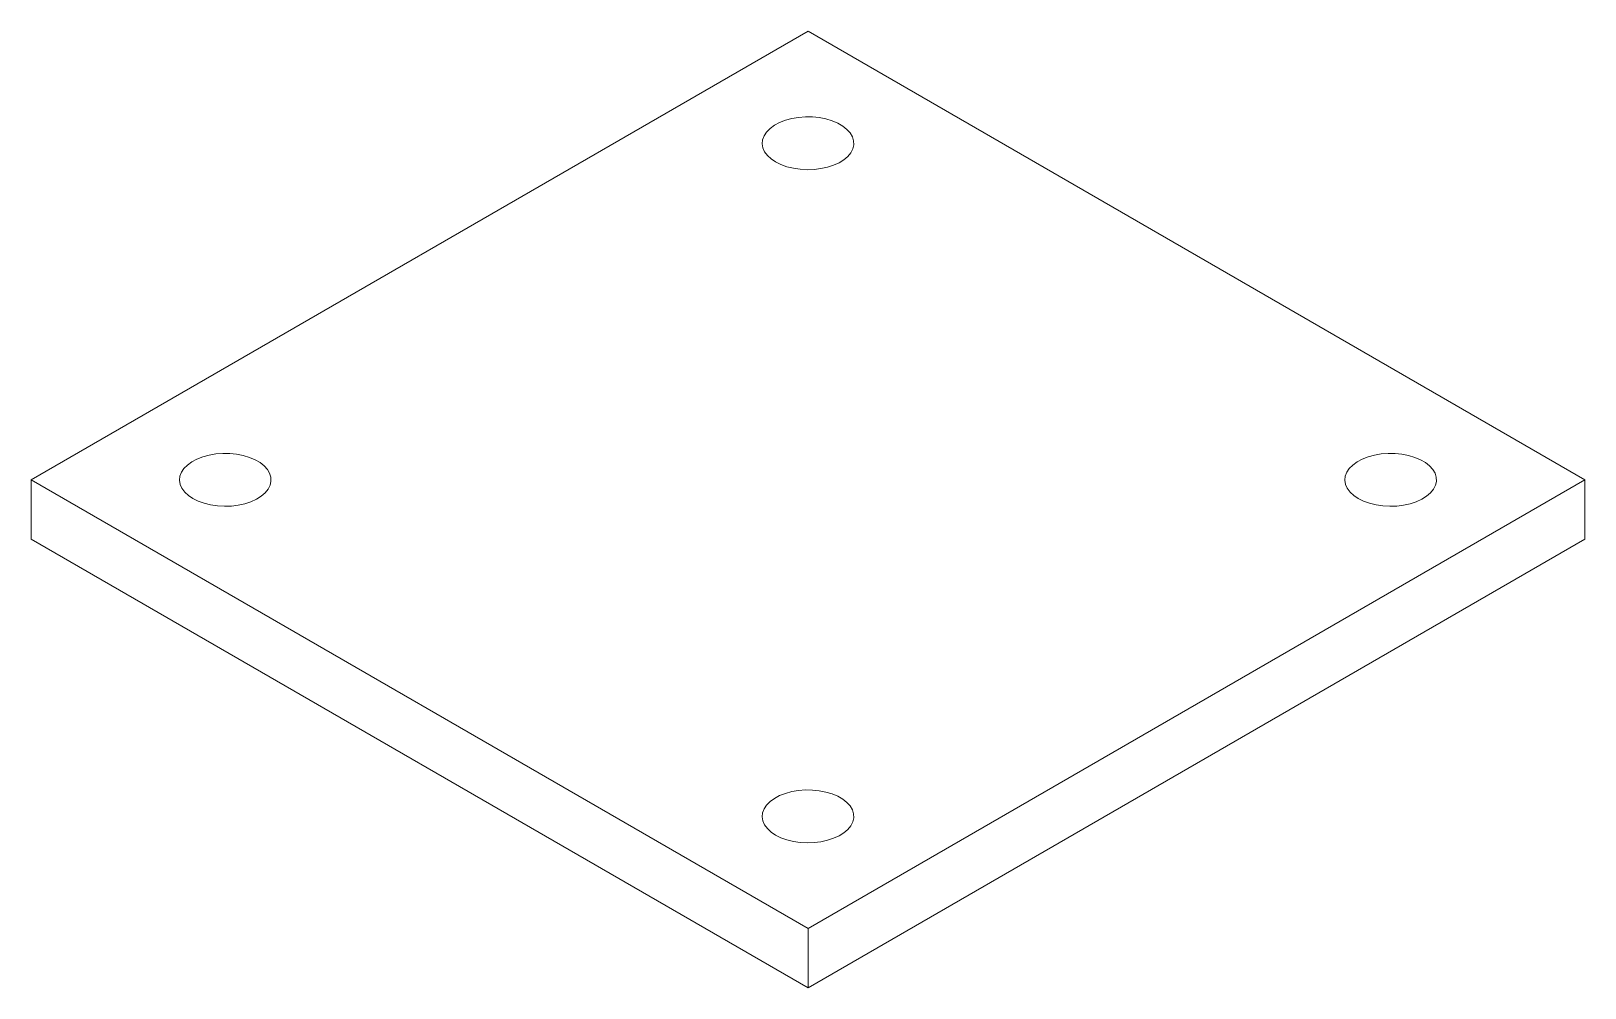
# Paper-space layout '_Isométrique' of a CAD drawing. Header units: millimetres, sheet in inches. Extents: x -17 to 17, y -9.8 to 11.1.
import ezdxf

# ---------------------------------------------------------------- set-up
doc = ezdxf.new("R2010")
doc.units = ezdxf.units.MM

psp = doc.layouts.new('_Isométrique')

# ---------------------------------------------------------------- linework, layer by layer
at = {"color": 7, "linetype": 'Continuous', "lineweight": 15}
for p, q in [((0, 11.093), (-16.971, 1.296)), ((16.971, 1.296), (0, 11.093)), ((-16.971, 1.296), (0, -8.501)), ((-16.971, 1.296), (-16.971, 0)), ((0, -8.501), (16.971, 1.296)), ((16.971, 1.296), (16.971, 0)), ((-16.971, 0), (0, -9.797)), ((0, -9.797), (16.971, 0)), ((0, -8.501), (0, -9.797))]:
    psp.add_line(p, q, dxfattribs=at)
at = {"color": 7, "linetype": 'Continuous', "lineweight": 15, "flags": 128}
for points in [[(-0.707, 8.236), (-0.591, 8.178), (-0.461, 8.132), (-0.32, 8.097), (-0.172, 8.075), (-0.019, 8.067), (0.134, 8.072), (0.283, 8.09), (0.426, 8.122), (0.56, 8.165), (0.68, 8.22), (0.784, 8.285), (0.869, 8.358), (0.934, 8.438), (0.978, 8.523), (0.998, 8.611), (0.995, 8.699), (0.969, 8.786), (0.92, 8.87), (0.85, 8.948), (0.759, 9.02), (0.651, 9.082), (0.527, 9.134), (0.392, 9.175), (0.246, 9.203), (0.096, 9.219), (-0.057, 9.22), (-0.209, 9.208), (-0.356, 9.183), (-0.494, 9.146), (-0.621, 9.096), (-0.734, 9.036), (-0.829, 8.967), (-0.905, 8.89), (-0.959, 8.808), (-0.991, 8.721), (-1, 8.633), (-0.985, 8.545), (-0.947, 8.459), (-0.888, 8.378), (-0.807, 8.303), (-0.707, 8.236)], [(-13.435, 0.888), (-13.319, 0.831), (-13.189, 0.784), (-13.048, 0.749), (-12.899, 0.728), (-12.747, 0.719), (-12.594, 0.724), (-12.445, 0.743), (-12.301, 0.774), (-12.168, 0.818), (-12.048, 0.873), (-11.944, 0.938), (-11.859, 1.011), (-11.793, 1.091), (-11.75, 1.176), (-11.73, 1.263), (-11.733, 1.351), (-11.759, 1.439), (-11.808, 1.522), (-11.878, 1.601), (-11.969, 1.672), (-12.077, 1.735), (-12.201, 1.787), (-12.336, 1.827), (-12.481, 1.856), (-12.632, 1.871), (-12.785, 1.873), (-12.937, 1.861), (-13.084, 1.836), (-13.222, 1.798), (-13.349, 1.749), (-13.462, 1.689), (-13.557, 1.619), (-13.632, 1.542), (-13.687, 1.46), (-13.719, 1.373), (-13.728, 1.285), (-13.713, 1.197), (-13.675, 1.112), (-13.615, 1.03), (-13.535, 0.955), (-13.435, 0.888)], [(12.021, 0.888), (12.137, 0.831), (12.267, 0.784), (12.408, 0.749), (12.556, 0.728), (12.709, 0.719), (12.862, 0.724), (13.011, 0.743), (13.154, 0.774), (13.287, 0.818), (13.407, 0.873), (13.511, 0.938), (13.597, 1.011), (13.662, 1.091), (13.706, 1.176), (13.726, 1.263), (13.723, 1.351), (13.697, 1.439), (13.648, 1.522), (13.578, 1.601), (13.487, 1.672), (13.379, 1.735), (13.255, 1.787), (13.119, 1.827), (12.974, 1.856), (12.824, 1.871), (12.67, 1.873), (12.519, 1.861), (12.372, 1.836), (12.233, 1.798), (12.107, 1.749), (11.994, 1.689), (11.899, 1.619), (11.823, 1.542), (11.769, 1.46), (11.737, 1.373), (11.728, 1.285), (11.743, 1.197), (11.78, 1.112), (11.84, 1.03), (11.921, 0.955), (12.021, 0.888)], [(-0.707, -6.46), (-0.591, -6.517), (-0.461, -6.564), (-0.32, -6.598), (-0.172, -6.62), (-0.019, -6.629), (0.134, -6.624), (0.283, -6.605), (0.426, -6.574), (0.56, -6.53), (0.68, -6.475), (0.784, -6.41), (0.869, -6.337), (0.934, -6.257), (0.978, -6.172), (0.998, -6.085), (0.995, -5.996), (0.969, -5.909), (0.92, -5.825), (0.85, -5.747), (0.759, -5.676), (0.651, -5.613), (0.527, -5.561), (0.392, -5.52), (0.246, -5.492), (0.096, -5.477), (-0.057, -5.475), (-0.209, -5.487), (-0.356, -5.512), (-0.494, -5.55), (-0.621, -5.599), (-0.734, -5.659), (-0.829, -5.728), (-0.905, -5.805), (-0.959, -5.888), (-0.991, -5.974), (-1, -6.062), (-0.985, -6.15), (-0.947, -6.236), (-0.888, -6.317), (-0.807, -6.393), (-0.707, -6.46)]]:
    psp.add_lwpolyline(points, dxfattribs=at)

doc.saveas('drawing.dxf')
